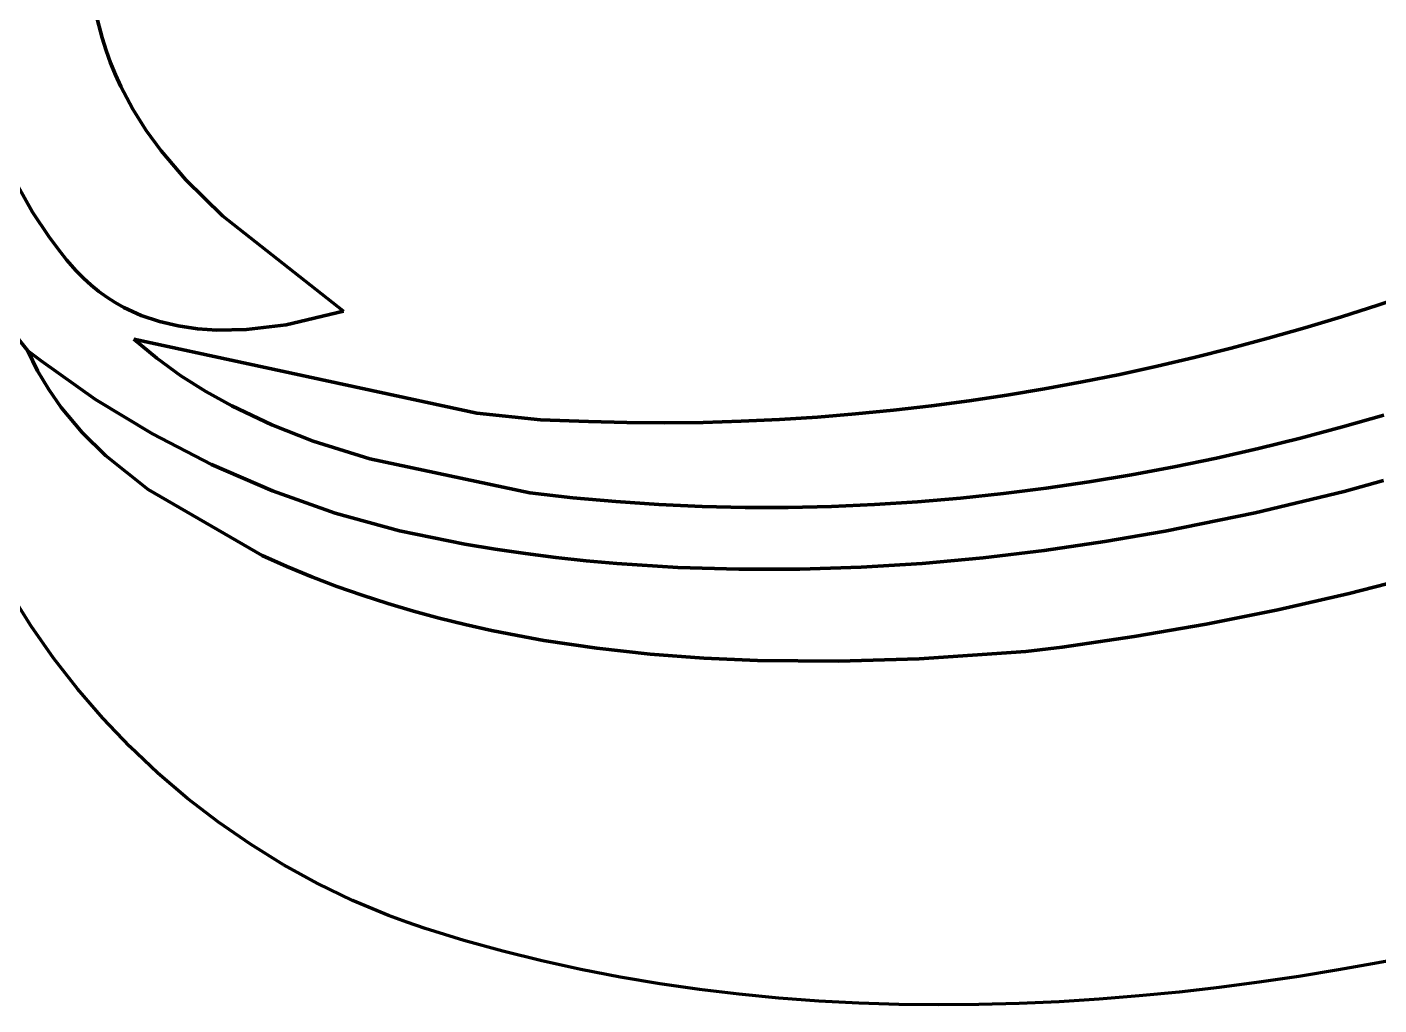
# Model space of a CAD drawing. Header units: millimetres. Extents: x 0.18 to 6.32, y 4.4 to 10.2.
# Drawn here: x 2.471 to 3.273, y 6.786 to 7.366 of the extents above; entities that cross this region are included whole.
import ezdxf

# ---------------------------------------------------------------- set-up
doc = ezdxf.new("R2010")
doc.units = ezdxf.units.MM
for name, color, linetype, lineweight in [('color#004f00ff', 7, 'CONTINUOUS', 100), ('color#86026eff', 7, 'CONTINUOUS', 100), ('color#b36001ff', 7, 'CONTINUOUS', 100), ('color#ba871eff', 7, 'CONTINUOUS', 100), ('color#fdfdfaff', 7, 'CONTINUOUS', 100)]:
    doc.layers.add(name, color=color, linetype=linetype, lineweight=lineweight)

msp = doc.modelspace()

# ---------------------------------------------------------------- linework, layer by layer
at = {"layer": 'color#004f00ff'}
for p, q in [((2.45617, 7.19307), (2.47142, 7.17426)), ((2.47142, 7.17426), (2.47719, 7.1624)), ((2.47719, 7.1624), (2.4838, 7.15118)), ((2.4838, 7.15118), (2.4912, 7.14059)), ((2.4912, 7.14059), (2.50361, 7.12578)), ((2.50361, 7.12578), (2.5174, 7.11218)), ((2.5174, 7.11218), (2.5428, 7.09192)), ((2.5428, 7.09192), (2.61032, 7.05279)), ((2.61032, 7.05279), (2.62498, 7.04631)), ((2.62498, 7.04631), (2.63977, 7.04025)), ((2.63977, 7.04025), (2.65468, 7.03458)), ((3.25489, 7.03037), (3.29684, 7.0412)), ((2.65468, 7.03458), (2.6697, 7.02931)), ((2.47331, 7.01098), (2.46106, 7.03055)), ((2.6697, 7.02931), (2.68482, 7.02443)), ((2.68482, 7.02443), (2.70005, 7.01991)), ((3.21265, 7.02072), (3.25489, 7.03037)), ((2.70005, 7.01991), (2.71537, 7.01576)), ((2.71537, 7.01576), (2.73077, 7.01196)), ((3.17017, 7.01223), (3.21265, 7.02072)), ((2.48655, 6.99207), (2.47331, 7.01098)), ((2.73077, 7.01196), (2.74626, 7.0085)), ((2.74626, 7.0085), (2.76182, 7.00537)), ((3.1275, 7.00487), (3.17017, 7.01223)), ((2.76182, 7.00537), (2.77745, 7.00257)), ((2.77745, 7.00257), (2.80889, 6.99789)), ((3.08469, 6.99862), (3.1275, 7.00487)), ((2.50074, 6.97387), (2.48655, 6.99207)), ((2.80889, 6.99789), (2.84052, 6.99438)), ((2.84052, 6.99438), (2.8723, 6.99196)), ((2.8723, 6.99196), (2.90418, 6.99055)), ((2.95207, 6.99016), (2.99988, 6.9916)), ((2.99988, 6.9916), (3.06324, 6.9959)), ((3.06324, 6.9959), (3.08469, 6.99862)), ((2.90418, 6.99055), (2.95207, 6.99016)), ((2.51583, 6.95641), (2.50074, 6.97387)), ((2.53178, 6.93973), (2.51583, 6.95641)), ((2.54855, 6.92387), (2.53178, 6.93973)), ((2.56609, 6.90888), (2.54855, 6.92387)), ((2.58437, 6.8948), (2.56609, 6.90888)), ((2.60333, 6.88167), (2.58437, 6.8948)), ((2.62295, 6.86953), (2.60333, 6.88167)), ((2.64317, 6.85842), (2.62295, 6.86953)), ((2.66395, 6.84838), (2.64317, 6.85842)), ((2.68525, 6.83946), (2.66395, 6.84838)), ((2.69608, 6.83543), (2.68525, 6.83946)), ((2.70703, 6.8317), (2.69608, 6.83543)), ((2.72996, 6.82473), (2.70703, 6.8317)), ((2.753, 6.81839), (2.72996, 6.82473)), ((2.77615, 6.81267), (2.753, 6.81839)), ((3.29559, 6.81579), (3.27219, 6.81133)), ((2.79939, 6.80755), (2.77615, 6.81267)), ((2.82273, 6.80302), (2.79939, 6.80755)), ((3.24871, 6.8072), (3.22517, 6.80339)), ((3.27219, 6.81133), (3.24871, 6.8072)), ((2.84615, 6.79907), (2.82273, 6.80302)), ((2.86964, 6.79569), (2.84615, 6.79907)), ((3.20157, 6.79994), (3.17792, 6.79684)), ((3.22517, 6.80339), (3.20157, 6.79994)), ((2.89319, 6.79285), (2.86964, 6.79569)), ((2.9168, 6.79055), (2.89319, 6.79285)), ((3.1305, 6.7918), (3.10675, 6.78987)), ((3.15423, 6.79413), (3.1305, 6.7918)), ((3.17792, 6.79684), (3.15423, 6.79413)), ((2.94046, 6.78878), (2.9168, 6.79055)), ((2.96416, 6.78751), (2.94046, 6.78878)), ((2.98789, 6.78674), (2.96416, 6.78751)), ((3.01165, 6.78645), (2.98789, 6.78674)), ((3.03542, 6.78664), (3.01165, 6.78645)), ((3.0592, 6.78728), (3.03542, 6.78664)), ((3.08298, 6.78836), (3.0592, 6.78728)), ((3.10675, 6.78987), (3.08298, 6.78836))]:
    msp.add_line(p, q, dxfattribs=at)
at = {"layer": 'color#86026eff'}
for p, q in [((2.47719, 7.1624), (2.47142, 7.17426)), ((2.47142, 7.17426), (2.47925, 7.16821)), ((2.47925, 7.16821), (2.51155, 7.14542)), ((2.4838, 7.15118), (2.47719, 7.1624)), ((2.4912, 7.14059), (2.4838, 7.15118)), ((2.51155, 7.14542), (2.54529, 7.12492)), ((2.50361, 7.12578), (2.4912, 7.14059)), ((2.5174, 7.11218), (2.50361, 7.12578)), ((2.54529, 7.12492), (2.58033, 7.1068)), ((2.5428, 7.09192), (2.5174, 7.11218)), ((2.58033, 7.1068), (2.61652, 7.09113)), ((3.25205, 7.09086), (3.27526, 7.09739)), ((2.61032, 7.05279), (2.5428, 7.09192)), ((2.61652, 7.09113), (2.65371, 7.07798)), ((3.1992, 7.07816), (3.25205, 7.09086)), ((2.65371, 7.07798), (2.69177, 7.06744)), ((3.14584, 7.06726), (3.1992, 7.07816)), ((2.69177, 7.06744), (2.73056, 7.05956)), ((3.11003, 7.06108), (3.14584, 7.06726)), ((2.73056, 7.05956), (2.7485, 7.05661)), ((2.7485, 7.05661), (2.76647, 7.054)), ((3.03798, 7.0515), (3.07406, 7.05581)), ((3.07406, 7.05581), (3.11003, 7.06108)), ((2.62498, 7.04631), (2.61032, 7.05279)), ((2.76647, 7.054), (2.78448, 7.05172)), ((2.78448, 7.05172), (2.80252, 7.04976)), ((2.80252, 7.04976), (2.82058, 7.04813)), ((2.82058, 7.04813), (2.85677, 7.04579)), ((2.96556, 7.04592), (3.0018, 7.04819)), ((3.0018, 7.04819), (3.03798, 7.0515)), ((2.63977, 7.04025), (2.62498, 7.04631)), ((2.65468, 7.03458), (2.63977, 7.04025)), ((2.85677, 7.04579), (2.89301, 7.04468)), ((2.89301, 7.04468), (2.92929, 7.04473)), ((2.92929, 7.04473), (2.96556, 7.04592)), ((3.29684, 7.0412), (3.25489, 7.03037)), ((2.6697, 7.02931), (2.65468, 7.03458)), ((2.68482, 7.02443), (2.6697, 7.02931)), ((2.70005, 7.01991), (2.68482, 7.02443)), ((3.25489, 7.03037), (3.21265, 7.02072)), ((2.71537, 7.01576), (2.70005, 7.01991)), ((2.73077, 7.01196), (2.71537, 7.01576)), ((3.21265, 7.02072), (3.17017, 7.01223)), ((2.74626, 7.0085), (2.73077, 7.01196)), ((2.76182, 7.00537), (2.74626, 7.0085)), ((3.17017, 7.01223), (3.1275, 7.00487)), ((2.77745, 7.00257), (2.76182, 7.00537)), ((2.80889, 6.99789), (2.77745, 7.00257)), ((3.1275, 7.00487), (3.08469, 6.99862)), ((2.84052, 6.99438), (2.80889, 6.99789)), ((2.8723, 6.99196), (2.84052, 6.99438)), ((2.90418, 6.99055), (2.8723, 6.99196)), ((2.99988, 6.9916), (2.95207, 6.99016)), ((3.06324, 6.9959), (2.99988, 6.9916)), ((3.08469, 6.99862), (3.06324, 6.9959)), ((2.95207, 6.99016), (2.90418, 6.99055))]:
    msp.add_line(p, q, dxfattribs=at)
at = {"layer": 'color#b36001ff'}
for p, q in [((3.27204, 7.20125), (3.29353, 7.20845)), ((3.25045, 7.19437), (3.27204, 7.20125)), ((3.22875, 7.18783), (3.25045, 7.19437)), ((3.20695, 7.18162), (3.22875, 7.18783)), ((2.54791, 7.16979), (2.53425, 7.18111)), ((2.53425, 7.18111), (2.7377, 7.13731)), ((3.16308, 7.17024), (3.18506, 7.17576)), ((3.18506, 7.17576), (3.20695, 7.18162)), ((2.56217, 7.15947), (2.54791, 7.16979)), ((3.14101, 7.16506), (3.16308, 7.17024)), ((3.09666, 7.15578), (3.11887, 7.16024)), ((3.11887, 7.16024), (3.14101, 7.16506)), ((2.57697, 7.15008), (2.56217, 7.15947)), ((3.05204, 7.14795), (3.07438, 7.15168)), ((3.07438, 7.15168), (3.09666, 7.15578)), ((2.59227, 7.14157), (2.57697, 7.15008)), ((3.0072, 7.1416), (3.02965, 7.14459)), ((3.02965, 7.14459), (3.05204, 7.14795)), ((2.61603, 7.13033), (2.59227, 7.14157)), ((2.7377, 7.13731), (2.77536, 7.13339)), ((2.93963, 7.13492), (2.96219, 7.13676)), ((2.96219, 7.13676), (2.98472, 7.13899)), ((2.98472, 7.13899), (3.0072, 7.1416)), ((3.2756, 7.13611), (3.25094, 7.12906)), ((2.64059, 7.12072), (2.61603, 7.13033)), ((2.77536, 7.13339), (2.80389, 7.13222)), ((2.80389, 7.13222), (2.82653, 7.13165)), ((2.82653, 7.13165), (2.84917, 7.1315)), ((2.84917, 7.1315), (2.87181, 7.13175)), ((2.87181, 7.13175), (2.89444, 7.13241)), ((2.89444, 7.13241), (2.91705, 7.13347)), ((2.91705, 7.13347), (2.93963, 7.13492)), ((3.25094, 7.12906), (3.22615, 7.12247)), ((2.67426, 7.11009), (2.64059, 7.12072)), ((3.22615, 7.12247), (3.20126, 7.11633)), ((3.20126, 7.11633), (3.17626, 7.11066)), ((2.76898, 7.08998), (2.67426, 7.11009)), ((3.15116, 7.10547), (3.12597, 7.10076)), ((3.17626, 7.11066), (3.15116, 7.10547)), ((3.10071, 7.09654), (3.07537, 7.09282)), ((3.12597, 7.10076), (3.10071, 7.09654)), ((2.79449, 7.08709), (2.76898, 7.08998)), ((3.04998, 7.08961), (3.02453, 7.08691)), ((3.07537, 7.09282), (3.04998, 7.08961)), ((2.82004, 7.0848), (2.79449, 7.08709)), ((2.8456, 7.08309), (2.82004, 7.0848)), ((2.87119, 7.08197), (2.8456, 7.08309)), ((2.89678, 7.08141), (2.87119, 7.08197)), ((2.92236, 7.08142), (2.89678, 7.08141)), ((2.94794, 7.08198), (2.92236, 7.08142)), ((2.9735, 7.08308), (2.94794, 7.08198)), ((2.99903, 7.08473), (2.9735, 7.08308)), ((3.02453, 7.08691), (2.99903, 7.08473))]:
    msp.add_line(p, q, dxfattribs=at)
at = {"layer": 'color#ba871eff'}
for p, q in [((2.51542, 7.35974), (2.51176, 7.37395)), ((2.51774, 7.35224), (2.51542, 7.35974)), ((2.52036, 7.34494), (2.51774, 7.35224)), ((2.52327, 7.33782), (2.52036, 7.34494)), ((2.52644, 7.33088), (2.52327, 7.33782)), ((2.53354, 7.31752), (2.52644, 7.33088)), ((2.54158, 7.30481), (2.53354, 7.31752)), ((2.55046, 7.2927), (2.54158, 7.30481)), ((2.56515, 7.27554), (2.55046, 7.2927)), ((2.58678, 7.25428), (2.56515, 7.27554)), ((2.46557, 7.27159), (2.47415, 7.25645)), ((2.47415, 7.25645), (2.48375, 7.24196)), ((2.65856, 7.19779), (2.58678, 7.25428)), ((2.48375, 7.24196), (2.48894, 7.23498)), ((2.48894, 7.23498), (2.49439, 7.2282)), ((2.49439, 7.2282), (2.5001, 7.22162)), ((2.5001, 7.22162), (2.50442, 7.2172)), ((2.50442, 7.2172), (2.50889, 7.21311)), ((2.50889, 7.21311), (2.51351, 7.20936)), ((2.51351, 7.20936), (2.51828, 7.20592)), ((3.29353, 7.20845), (3.27204, 7.20125)), ((2.51828, 7.20592), (2.52319, 7.2028)), ((2.52319, 7.2028), (2.52822, 7.19998)), ((2.52822, 7.19998), (2.53862, 7.19522)), ((3.27204, 7.20125), (3.25045, 7.19437)), ((2.47142, 7.17426), (2.45617, 7.19307)), ((2.53862, 7.19522), (2.54943, 7.19156)), ((2.62454, 7.18958), (2.65856, 7.19779)), ((3.25045, 7.19437), (3.22875, 7.18783)), ((2.54943, 7.19156), (2.56056, 7.18892)), ((2.56056, 7.18892), (2.57195, 7.18724)), ((2.57195, 7.18724), (2.58353, 7.18645)), ((2.58353, 7.18645), (2.6011, 7.18676)), ((2.6011, 7.18676), (2.62454, 7.18958)), ((3.22875, 7.18783), (3.20695, 7.18162)), ((2.7377, 7.13731), (2.53425, 7.18111)), ((2.53425, 7.18111), (2.54791, 7.16979)), ((3.18506, 7.17576), (3.16308, 7.17024)), ((3.20695, 7.18162), (3.18506, 7.17576)), ((2.47925, 7.16821), (2.47142, 7.17426)), ((2.51155, 7.14542), (2.47925, 7.16821)), ((2.54791, 7.16979), (2.56217, 7.15947)), ((3.16308, 7.17024), (3.14101, 7.16506)), ((3.11887, 7.16024), (3.09666, 7.15578)), ((3.14101, 7.16506), (3.11887, 7.16024)), ((2.56217, 7.15947), (2.57697, 7.15008)), ((3.07438, 7.15168), (3.05204, 7.14795)), ((3.09666, 7.15578), (3.07438, 7.15168)), ((2.54529, 7.12492), (2.51155, 7.14542)), ((2.57697, 7.15008), (2.59227, 7.14157)), ((3.02965, 7.14459), (3.0072, 7.1416)), ((3.05204, 7.14795), (3.02965, 7.14459)), ((2.59227, 7.14157), (2.61603, 7.13033)), ((2.77536, 7.13339), (2.7377, 7.13731)), ((2.96219, 7.13676), (2.93963, 7.13492)), ((2.98472, 7.13899), (2.96219, 7.13676)), ((3.0072, 7.1416), (2.98472, 7.13899)), ((3.25094, 7.12906), (3.2756, 7.13611)), ((2.61603, 7.13033), (2.64059, 7.12072)), ((2.80389, 7.13222), (2.77536, 7.13339)), ((2.82653, 7.13165), (2.80389, 7.13222)), ((2.84917, 7.1315), (2.82653, 7.13165)), ((2.87181, 7.13175), (2.84917, 7.1315)), ((2.89444, 7.13241), (2.87181, 7.13175)), ((2.91705, 7.13347), (2.89444, 7.13241)), ((2.93963, 7.13492), (2.91705, 7.13347)), ((3.22615, 7.12247), (3.25094, 7.12906)), ((2.58033, 7.1068), (2.54529, 7.12492)), ((2.64059, 7.12072), (2.67426, 7.11009)), ((3.20126, 7.11633), (3.22615, 7.12247)), ((3.17626, 7.11066), (3.20126, 7.11633)), ((2.61652, 7.09113), (2.58033, 7.1068)), ((2.67426, 7.11009), (2.76898, 7.08998)), ((3.12597, 7.10076), (3.15116, 7.10547)), ((3.15116, 7.10547), (3.17626, 7.11066)), ((3.07537, 7.09282), (3.10071, 7.09654)), ((3.10071, 7.09654), (3.12597, 7.10076)), ((3.27526, 7.09739), (3.25205, 7.09086)), ((2.65371, 7.07798), (2.61652, 7.09113)), ((2.76898, 7.08998), (2.79449, 7.08709)), ((3.02453, 7.08691), (3.04998, 7.08961)), ((3.04998, 7.08961), (3.07537, 7.09282)), ((3.25205, 7.09086), (3.1992, 7.07816)), ((2.79449, 7.08709), (2.82004, 7.0848)), ((2.82004, 7.0848), (2.8456, 7.08309)), ((2.8456, 7.08309), (2.87119, 7.08197)), ((2.87119, 7.08197), (2.89678, 7.08141)), ((2.89678, 7.08141), (2.92236, 7.08142)), ((2.92236, 7.08142), (2.94794, 7.08198)), ((2.94794, 7.08198), (2.9735, 7.08308)), ((2.9735, 7.08308), (2.99903, 7.08473)), ((2.99903, 7.08473), (3.02453, 7.08691)), ((2.69177, 7.06744), (2.65371, 7.07798)), ((3.1992, 7.07816), (3.14584, 7.06726)), ((2.73056, 7.05956), (2.69177, 7.06744)), ((3.14584, 7.06726), (3.11003, 7.06108)), ((2.7485, 7.05661), (2.73056, 7.05956)), ((2.76647, 7.054), (2.7485, 7.05661)), ((3.07406, 7.05581), (3.03798, 7.0515)), ((3.11003, 7.06108), (3.07406, 7.05581)), ((2.78448, 7.05172), (2.76647, 7.054)), ((2.80252, 7.04976), (2.78448, 7.05172)), ((2.82058, 7.04813), (2.80252, 7.04976)), ((2.85677, 7.04579), (2.82058, 7.04813)), ((3.0018, 7.04819), (2.96556, 7.04592)), ((3.03798, 7.0515), (3.0018, 7.04819)), ((2.89301, 7.04468), (2.85677, 7.04579)), ((2.92929, 7.04473), (2.89301, 7.04468)), ((2.96556, 7.04592), (2.92929, 7.04473))]:
    msp.add_line(p, q, dxfattribs=at)
at = {"layer": 'color#fdfdfaff'}
for p, q in [((2.51176, 7.37395), (2.51542, 7.35974)), ((2.51542, 7.35974), (2.51774, 7.35224)), ((2.51774, 7.35224), (2.52036, 7.34494)), ((2.52036, 7.34494), (2.52327, 7.33782)), ((2.52327, 7.33782), (2.52644, 7.33088)), ((2.52644, 7.33088), (2.53354, 7.31752)), ((2.53354, 7.31752), (2.54158, 7.30481)), ((2.54158, 7.30481), (2.55046, 7.2927)), ((2.55046, 7.2927), (2.56515, 7.27554)), ((2.56515, 7.27554), (2.58678, 7.25428)), ((2.47415, 7.25645), (2.46557, 7.27159)), ((2.48375, 7.24196), (2.47415, 7.25645)), ((2.58678, 7.25428), (2.65856, 7.19779)), ((2.48894, 7.23498), (2.48375, 7.24196)), ((2.49439, 7.2282), (2.48894, 7.23498)), ((2.5001, 7.22162), (2.49439, 7.2282)), ((2.50442, 7.2172), (2.5001, 7.22162)), ((2.50889, 7.21311), (2.50442, 7.2172)), ((2.51351, 7.20936), (2.50889, 7.21311)), ((2.51828, 7.20592), (2.51351, 7.20936)), ((2.52319, 7.2028), (2.51828, 7.20592)), ((2.52822, 7.19998), (2.52319, 7.2028)), ((2.53862, 7.19522), (2.52822, 7.19998)), ((2.54943, 7.19156), (2.53862, 7.19522)), ((2.65856, 7.19779), (2.62454, 7.18958)), ((2.56056, 7.18892), (2.54943, 7.19156)), ((2.57195, 7.18724), (2.56056, 7.18892)), ((2.58353, 7.18645), (2.57195, 7.18724)), ((2.6011, 7.18676), (2.58353, 7.18645)), ((2.62454, 7.18958), (2.6011, 7.18676))]:
    msp.add_line(p, q, dxfattribs=at)

doc.saveas('drawing.dxf')
